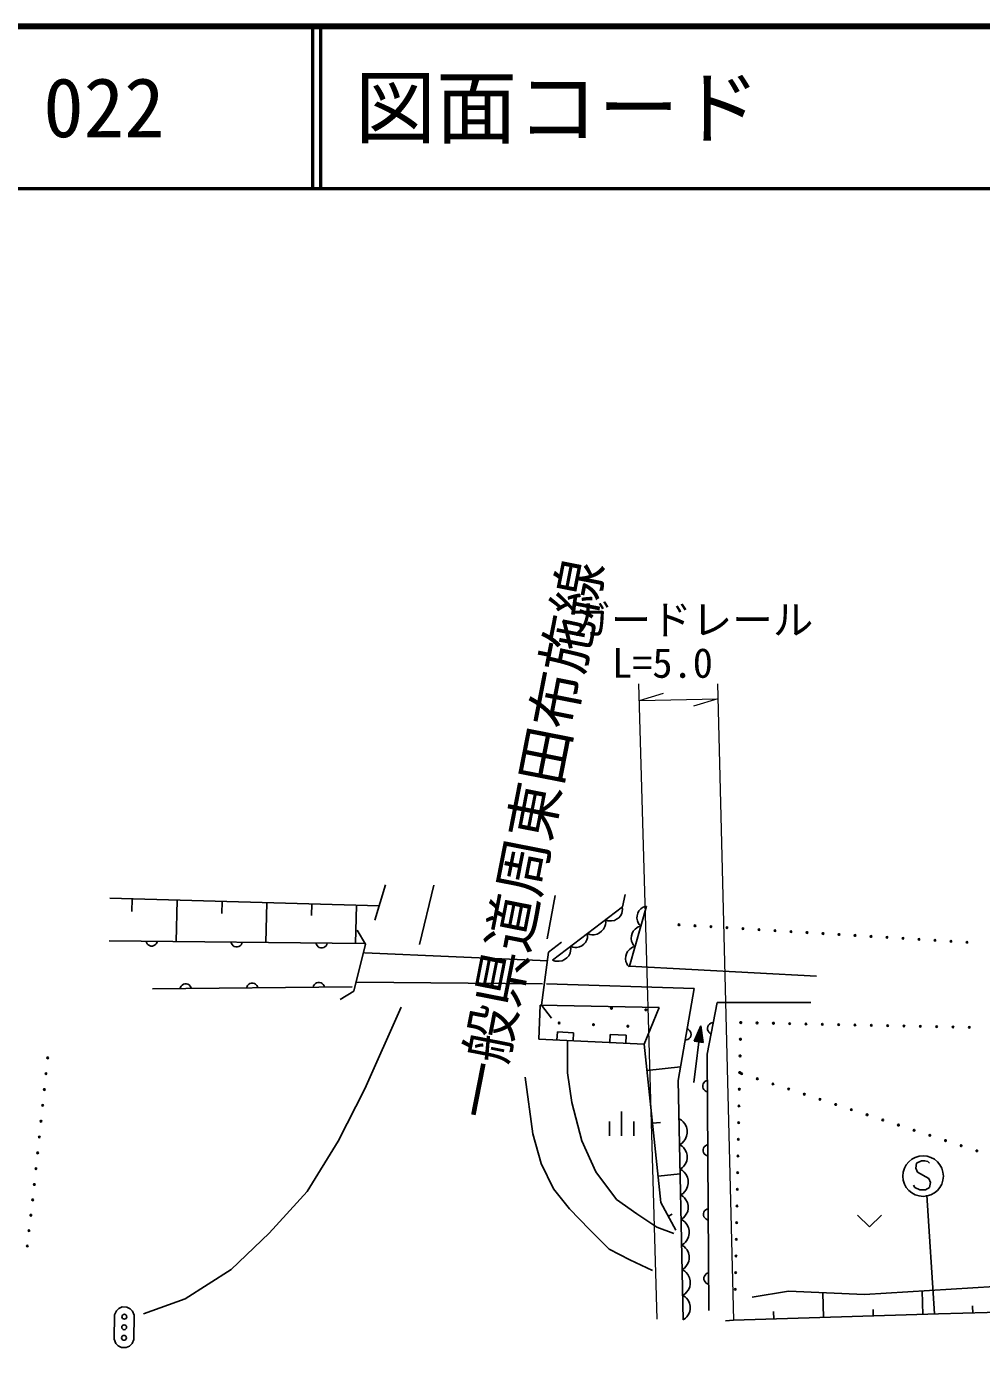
# Model space of a CAD drawing. Units: millimetres, scale not verified. Extents: x 40000 to 680000, y 20000 to 380000.
# Drawn here: x 100100 to 159048, y 298513 to 380000 of the extents above; entities that cross this region are included whole.
import ezdxf
from ezdxf.enums import TextEntityAlignment as Align

# ---------------------------------------------------------------- set-up
doc = ezdxf.new("R2010")
doc.units = ezdxf.units.MM
doc.header["$LTSCALE"] = 1000
for name, color, linetype, lineweight in [('M-BGD', 7, 'Continuous', 25), ('M-BGD-EXST', 7, 'Continuous', 25), ('M-BMK-HTXT', 7, 'Continuous', 13), ('M-STR-HTXT', 7, 'Continuous', 13), ('M-TTL', 2, 'Continuous', 140), ('M-TTL-LINE', 7, 'Continuous', 50)]:
    doc.layers.add(name, color=color, linetype=linetype, lineweight=lineweight)
doc.layers.add('M-TTL-TXT', color=7, linetype='Continuous')
doc.styles.add('ＭＳ ゴシック', font='')
doc.styles.get('ＭＳ ゴシック').set_extended_font_data('MS Gothic')

msp = doc.modelspace()

# ---------------------------------------------------------------- linework, layer by layer
at = {"layer": 'M-BGD'}
for p, q in [((121597, 324870), (122253, 327055)), ((124366, 323372), (125240, 327033)), ((105253, 326225), (121864, 325760)), ((106637, 326186), (106615, 325407)), ((109406, 326109), (109334, 323557)), ((112174, 326031), (112153, 325280)), ((114943, 325954), (114874, 323496)), ((132735, 326403), (132243, 323726)), ((137050, 326458), (136886, 325693)), ((117711, 325877), (117691, 325153)), ((120480, 325799), (120414, 323434)), ((136886, 325693), (132571, 322415)), ((136651, 325025), (136760, 325140)), ((136760, 325140), (136837, 325296)), ((136837, 325296), (136873, 325421)), ((136887, 325530), (136871, 325681)), ((136873, 325421), (136887, 325530)), ((137315, 322032), (138363, 325747)), ((137790, 325152), (137773, 324995)), ((137833, 325303), (137790, 325152)), ((137900, 325446), (137833, 325303)), ((138017, 325575), (137900, 325446)), ((138121, 325653), (138017, 325575)), ((138217, 325707), (138121, 325653)), ((138363, 325747), (138217, 325707)), ((135716, 324312), (135799, 324480)), ((135799, 324480), (135837, 324615)), ((135854, 324733), (135836, 324895)), ((135836, 324895), (135976, 324839)), ((135837, 324615), (135854, 324733)), ((135976, 324839), (136086, 324824)), ((136086, 324824), (136216, 324824)), ((136216, 324824), (136387, 324857)), ((136387, 324857), (136527, 324930)), ((136527, 324930), (136651, 325025)), ((137664, 324324), (137547, 324195)), ((137768, 324402), (137664, 324324)), ((137864, 324456), (137768, 324402)), ((137773, 324995), (137806, 324824)), ((137806, 324824), (137852, 324703)), ((137852, 324703), (137906, 324606)), ((138010, 324496), (137864, 324456)), ((137906, 324606), (138010, 324496)), ((105209, 323603), (120942, 323428)), ((107481, 323578), (107508, 323493)), ((108152, 323486), (108181, 323570)), ((112725, 323519), (112752, 323435)), ((113396, 323428), (113425, 323512)), ((121021, 323397), (120503, 324252)), ((133123, 323512), (132329, 322905)), ((134501, 323392), (134610, 323507)), ((134610, 323507), (134687, 323663)), ((134687, 323663), (134722, 323788)), ((134737, 323897), (134721, 324048)), ((134721, 324048), (134872, 323987)), ((134722, 323788), (134737, 323897)), ((134872, 323987), (134990, 323971)), ((134990, 323971), (135130, 323972)), ((135130, 323972), (135315, 324007)), ((135315, 324007), (135465, 324086)), ((135465, 324086), (135599, 324188)), ((135599, 324188), (135716, 324312)), ((137437, 323901), (137420, 323744)), ((137420, 323744), (137452, 323573)), ((137479, 324052), (137437, 323901)), ((137452, 323573), (137499, 323452)), ((137547, 324195), (137479, 324052)), ((107508, 323493), (107549, 323423)), ((107549, 323423), (107619, 323352)), ((107619, 323352), (107688, 323309)), ((107688, 323309), (107772, 323280)), ((107772, 323280), (107884, 323279)), ((107884, 323279), (107968, 323306)), ((107968, 323306), (108039, 323347)), ((108039, 323347), (108109, 323417)), ((108109, 323417), (108152, 323486)), ((112752, 323435), (112794, 323365)), ((112794, 323365), (112863, 323294)), ((112863, 323294), (112932, 323251)), ((112932, 323251), (113016, 323222)), ((113016, 323222), (113128, 323221)), ((113128, 323221), (113212, 323248)), ((113212, 323248), (113283, 323289)), ((113283, 323289), (113354, 323358)), ((113354, 323358), (113396, 323428)), ((117970, 323461), (117997, 323377)), ((117997, 323377), (118038, 323306)), ((118038, 323306), (118107, 323236)), ((118107, 323236), (118177, 323193)), ((118177, 323193), (118260, 323164)), ((118260, 323164), (118372, 323163)), ((118372, 323163), (118457, 323190)), ((118457, 323190), (118527, 323231)), ((118527, 323231), (118598, 323300)), ((118598, 323300), (118641, 323370)), ((118641, 323370), (118670, 323453)), ((120311, 320501), (121021, 323397)), ((120966, 322850), (132274, 322359)), ((132329, 322905), (131892, 319627)), ((133566, 322679), (133649, 322847)), ((133649, 322847), (133687, 322982)), ((133703, 323100), (133686, 323262)), ((133686, 323262), (133826, 323205)), ((133687, 322982), (133703, 323100)), ((133826, 323205), (133936, 323191)), ((133936, 323191), (134066, 323191)), ((134066, 323191), (134237, 323224)), ((134237, 323224), (134377, 323297)), ((134377, 323297), (134501, 323392)), ((137126, 322800), (137084, 322650)), ((137194, 322943), (137126, 322800)), ((137311, 323072), (137194, 322943)), ((137414, 323151), (137311, 323072)), ((137511, 323205), (137414, 323151)), ((137499, 323452), (137553, 323355)), ((137657, 323245), (137511, 323205)), ((137553, 323355), (137657, 323245)), ((132571, 322415), (132722, 322354)), ((132722, 322354), (132840, 322338)), ((132840, 322338), (132980, 322339)), ((132980, 322339), (133165, 322374)), ((133165, 322374), (133315, 322453)), ((133315, 322453), (133449, 322555)), ((133449, 322555), (133566, 322679)), ((137084, 322650), (137066, 322493)), ((137066, 322493), (137099, 322322)), ((137099, 322322), (137146, 322200)), ((137146, 322200), (137200, 322104)), ((137200, 322104), (137304, 321994)), ((148852, 321421), (137315, 322032)), ((107875, 320631), (120199, 320762)), ((109606, 320734), (109579, 320649)), ((109647, 320804), (109606, 320734)), ((109716, 320875), (109647, 320804)), ((109786, 320918), (109716, 320875)), ((109870, 320946), (109786, 320918)), ((109982, 320948), (109870, 320946)), ((110066, 320921), (109982, 320948)), ((110136, 320879), (110066, 320921)), ((110207, 320810), (110136, 320879)), ((110250, 320740), (110207, 320810)), ((110279, 320657), (110250, 320740)), ((113714, 320777), (113687, 320693)), ((113755, 320848), (113714, 320777)), ((113824, 320918), (113755, 320848)), ((113894, 320961), (113824, 320918)), ((113978, 320990), (113894, 320961)), ((114090, 320991), (113978, 320990)), ((114174, 320964), (114090, 320991)), ((114244, 320923), (114174, 320964)), ((114315, 320854), (114244, 320923)), ((114358, 320784), (114315, 320854)), ((114387, 320700), (114358, 320784)), ((117822, 320821), (117795, 320737)), ((117863, 320891), (117822, 320821)), ((117933, 320962), (117863, 320891)), ((118002, 321005), (117933, 320962)), ((118086, 321034), (118002, 321005)), ((118198, 321035), (118086, 321034)), ((118282, 321008), (118198, 321035)), ((118352, 320967), (118282, 321008)), ((118423, 320897), (118352, 320967)), ((118466, 320828), (118423, 320897)), ((118495, 320744), (118466, 320828)), ((119456, 319983), (120311, 320501)), ((120475, 321048), (131947, 320938)), ((132188, 320940), (141311, 320667)), ((141311, 320667), (140328, 314986)), ((120986, 314474), (123226, 319500)), ((131802, 319629), (131714, 317531)), ((131802, 319629), (139144, 319498)), ((131892, 319627), (132499, 318833)), ((139144, 319498), (138226, 317225)), ((142122, 316613), (142734, 319804)), ((142734, 319804), (148502, 319804)), ((132866, 317978), (132843, 317478)), ((133865, 317931), (132866, 317978)), ((133842, 317431), (133865, 317931)), ((136122, 317825), (136099, 317325)), ((137121, 317778), (136122, 317825)), ((140957, 318129), (140879, 318171)), ((141019, 318076), (140957, 318129)), ((141076, 317995), (141019, 318076)), ((141105, 317919), (141076, 317995)), ((141100, 317721), (141119, 317831)), ((141119, 317831), (141105, 317919)), ((141718, 318366), (141281, 314870)), ((141316, 317408), (141718, 318366)), ((141400, 317438), (141683, 318088)), ((141485, 317468), (141663, 317929)), ((141663, 317929), (141723, 317438)), ((141683, 318088), (141797, 317388)), ((141718, 318366), (141872, 317339)), ((142150, 318319), (142128, 318209)), ((142128, 318209), (142140, 318121)), ((142140, 318121), (142168, 318044)), ((142193, 318396), (142150, 318319)), ((142168, 318044), (142224, 317962)), ((142247, 318457), (142193, 318396)), ((142224, 317962), (142285, 317908)), ((142329, 318512), (142247, 318457)), ((142285, 317908), (142362, 317865)), ((142406, 318540), (142329, 318512)), ((142494, 318552), (142406, 318540)), ((138226, 317225), (131714, 317531)), ((133502, 317447), (133494, 315461)), ((137098, 317278), (137121, 317778)), ((138226, 317225), (139263, 307464)), ((140760, 317481), (140847, 317495)), ((140847, 317495), (140924, 317524)), ((140924, 317524), (141004, 317581)), ((141004, 317581), (141058, 317643)), ((141058, 317643), (141100, 317721)), ((141872, 317339), (141316, 317408)), ((141797, 317388), (141400, 317438)), ((141723, 317438), (141485, 317468)), ((141569, 317498), (141634, 317691)), ((141649, 317488), (141569, 317498)), ((141634, 317691), (141649, 317488)), ((142217, 300797), (142122, 316613)), ((133494, 315461), (133757, 313626)), ((138399, 315598), (140472, 315819)), ((130872, 315199), (131353, 311703)), ((140328, 314986), (140626, 300226)), ((141867, 314775), (141839, 314691)), ((141839, 314691), (141840, 314579)), ((141840, 314579), (141869, 314495)), ((141908, 314845), (141867, 314775)), ((141978, 314915), (141908, 314845)), ((142048, 314958), (141978, 314915)), ((142132, 314986), (142048, 314958)), ((119348, 311251), (120986, 314474)), ((141869, 314495), (141911, 314425)), ((141911, 314425), (141981, 314355)), ((141981, 314355), (142052, 314314)), ((142052, 314314), (142136, 314286)), ((133757, 313626), (134369, 311266)), ((136828, 313066), (136828, 311566)), ((136078, 312466), (136078, 311566)), ((137578, 312466), (137578, 311566)), ((138745, 312345), (139235, 312397)), ((140537, 312531), (140376, 312624)), ((140635, 312437), (140537, 312531)), ((140734, 312311), (140635, 312437)), ((140834, 312121), (140734, 312311)), ((140870, 311930), (140834, 312121)), ((131353, 311703), (131878, 309867)), ((140660, 311221), (140753, 311351)), ((140753, 311351), (140845, 311545)), ((140845, 311545), (140873, 311738)), ((140873, 311738), (140870, 311930)), ((117436, 308137), (119348, 311251)), ((134369, 311266), (135243, 309343)), ((140408, 311024), (140566, 311123)), ((140560, 310937), (140408, 311024)), ((140651, 310849), (140560, 310937)), ((140566, 311123), (140660, 311221)), ((140744, 310731), (140651, 310849)), ((140837, 310553), (140744, 310731)), ((140871, 310373), (140837, 310553)), ((141891, 310821), (141863, 310737)), ((141863, 310737), (141864, 310625)), ((141864, 310625), (141892, 310541)), ((141932, 310891), (141891, 310821)), ((141892, 310541), (141935, 310471)), ((142002, 310961), (141932, 310891)), ((141935, 310471), (142005, 310401)), ((142072, 311004), (142002, 310961)), ((142155, 311032), (142072, 311004)), ((131878, 309867), (132620, 308294)), ((140586, 309617), (140674, 309709)), ((140674, 309709), (140762, 309831)), ((140762, 309831), (140848, 310013)), ((140848, 310013), (140875, 310193)), ((140875, 310193), (140871, 310373)), ((142005, 310401), (142075, 310360)), ((142075, 310360), (142160, 310332)), ((135243, 309343), (136510, 307639)), ((139090, 309091), (140444, 309235)), ((140438, 309524), (140586, 309617)), ((140600, 309432), (140438, 309524)), ((140698, 309338), (140600, 309432)), ((140796, 309212), (140698, 309338)), ((140896, 309021), (140796, 309212)), ((140932, 308830), (140896, 309021)), ((115087, 305570), (117436, 308137)), ((132620, 308294), (133626, 307070)), ((140470, 307925), (140628, 308024)), ((140628, 308024), (140722, 308122)), ((140722, 308122), (140816, 308252)), ((140816, 308252), (140908, 308446)), ((140908, 308446), (140936, 308638)), ((140936, 308638), (140932, 308830)), ((136510, 307639), (137777, 306765)), ((139263, 307464), (140181, 305759)), ((140622, 307838), (140470, 307925)), ((140714, 307750), (140622, 307838)), ((140806, 307631), (140714, 307750)), ((140900, 307453), (140806, 307631)), ((140934, 307274), (140900, 307453)), ((140937, 307094), (140934, 307274)), ((133626, 307070), (134849, 305803)), ((137777, 306765), (139001, 305934)), ((139722, 306612), (139952, 306735)), ((140501, 306425), (140649, 306518)), ((140662, 306332), (140501, 306425)), ((140649, 306518), (140737, 306610)), ((140737, 306610), (140824, 306732)), ((140824, 306732), (140911, 306913)), ((140911, 306913), (140937, 307094)), ((141915, 306867), (141887, 306783)), ((141887, 306783), (141888, 306671)), ((141888, 306671), (141916, 306587)), ((141956, 306937), (141915, 306867)), ((141916, 306587), (141959, 306517)), ((142026, 307007), (141956, 306937)), ((141959, 306517), (142029, 306447)), ((142095, 307050), (142026, 307007)), ((142029, 306447), (142099, 306406)), ((142179, 307078), (142095, 307050)), ((142099, 306406), (142183, 306378)), ((151380, 306674), (152130, 305954)), ((152130, 305954), (152880, 306674)), ((134849, 305803), (136073, 304579)), ((139001, 305934), (140050, 305541)), ((140760, 306238), (140662, 306332)), ((140859, 306112), (140760, 306238)), ((140959, 305922), (140859, 306112)), ((140995, 305731), (140959, 305922)), ((140999, 305539), (140995, 305731)), ((112738, 303330), (115087, 305570)), ((140533, 304825), (140691, 304925)), ((140685, 304738), (140533, 304825)), ((140691, 304925), (140785, 305022)), ((140785, 305022), (140878, 305152)), ((140878, 305152), (140970, 305346)), ((140970, 305346), (140999, 305539)), ((136073, 304579), (137340, 303924)), ((140776, 304650), (140685, 304738)), ((140869, 304532), (140776, 304650)), ((140962, 304354), (140869, 304532)), ((140996, 304175), (140962, 304354)), ((140973, 303814), (141000, 303995)), ((141000, 303995), (140996, 304175)), ((109897, 301527), (112738, 303330)), ((137340, 303924), (138739, 303268)), ((140563, 303326), (140711, 303419)), ((140725, 303233), (140563, 303326)), ((140711, 303419), (140799, 303510)), ((140823, 303139), (140725, 303233)), ((140799, 303510), (140887, 303632)), ((140921, 303013), (140823, 303139)), ((140887, 303632), (140973, 303814)), ((141021, 302823), (140921, 303013)), ((141057, 302631), (141021, 302823)), ((141033, 302247), (141061, 302439)), ((141061, 302439), (141057, 302631)), ((141938, 302913), (141911, 302829)), ((141911, 302829), (141912, 302717)), ((141912, 302717), (141940, 302633)), ((141980, 302983), (141938, 302913)), ((141940, 302633), (141982, 302563)), ((142050, 303054), (141980, 302983)), ((141982, 302563), (142053, 302494)), ((142119, 303096), (142050, 303054)), ((142053, 302494), (142123, 302452)), ((142203, 303124), (142119, 303096)), ((142123, 302452), (142207, 302424)), ((107329, 300599), (109897, 301527)), ((140595, 301726), (140753, 301825)), ((140747, 301639), (140595, 301726)), ((140839, 301551), (140747, 301639)), ((140753, 301825), (140847, 301923)), ((140931, 301433), (140839, 301551)), ((140847, 301923), (140941, 302053)), ((140941, 302053), (141033, 302247)), ((147126, 301997), (144886, 301615)), ((151824, 301779), (147126, 301997)), ((149295, 300358), (149251, 301899)), ((159839, 302285), (151824, 301779)), ((155432, 300533), (155390, 302004)), ((105547, 300525), (105651, 300773)), ((105651, 300773), (105803, 300921)), ((105803, 300921), (106005, 301017)), ((106005, 301017), (106305, 301012)), ((106305, 301012), (106503, 300909)), ((106503, 300909), (106650, 300757)), ((106650, 300757), (106746, 300505)), ((141025, 301255), (140931, 301433)), ((140949, 300533), (141036, 300715)), ((141059, 301075), (141025, 301255)), ((141036, 300715), (141062, 300895)), ((141062, 300895), (141059, 301075)), ((146226, 300270), (146213, 300740)), ((152364, 300445), (152352, 300855)), ((156397, 300598), (166173, 300839)), ((158501, 300620), (158488, 301094)), ((105522, 299025), (105547, 300525)), ((106746, 300505), (106722, 299005)), ((140626, 300226), (140774, 300319)), ((140774, 300319), (140862, 300411)), ((140862, 300411), (140949, 300533)), ((143243, 300161), (143747, 300197)), ((143747, 300197), (156397, 300598)), ((105618, 298773), (105522, 299025)), ((105765, 298621), (105618, 298773)), ((105964, 298518), (105765, 298621)), ((106264, 298513), (105964, 298518)), ((106465, 298609), (106264, 298513)), ((106618, 298757), (106465, 298609)), ((106722, 299005), (106618, 298757))]:
    msp.add_line(p, q, dxfattribs=at)
for centre, radius in [((140376, 324590), 50), ((141363, 324530), 50), ((142350, 324470), 50), ((143337, 324410), 50), ((144324, 324350), 50), ((145311, 324291), 50), ((146298, 324231), 50), ((147285, 324171), 50), ((148272, 324111), 50), ((149259, 324051), 50), ((150246, 323992), 50), ((151233, 323932), 50), ((152220, 323872), 50), ((153207, 323812), 50), ((154194, 323752), 50), ((155181, 323693), 50), ((156168, 323633), 50), ((157155, 323573), 50), ((158142, 323513), 50), ((136207, 319444), 50), ((138326, 319344), 50), ((132978, 318534), 50), ((135097, 318434), 50), ((137216, 318335), 50), ((144188, 318561), 50), ((145195, 318539), 50), ((146202, 318518), 50), ((147209, 318497), 50), ((148216, 318475), 50), ((149224, 318454), 50), ((150231, 318433), 50), ((151238, 318411), 50), ((152245, 318390), 50), ((153252, 318369), 50), ((154260, 318347), 50), ((155267, 318326), 50), ((156274, 318305), 50), ((157281, 318283), 50), ((158288, 318262), 50), ((144166, 317532), 50), ((101411, 316382), 50), ((144145, 316504), 50), ((101309, 315405), 50), ((144124, 315475), 50), ((144243, 315410), 50), ((145210, 315093), 50), ((146178, 314775), 50), ((101206, 314429), 50), ((144102, 314447), 50), ((147145, 314458), 50), ((148113, 314140), 50), ((149080, 313823), 50), ((101104, 313452), 50), ((144081, 313418), 50), ((150048, 313505), 50), ((151015, 313188), 50), ((151983, 312870), 50), ((101002, 312476), 50), ((144059, 312389), 50), ((152950, 312553), 50), ((153918, 312235), 50), ((100899, 311499), 50), ((144038, 311361), 50), ((154885, 311918), 50), ((155853, 311600), 50), ((156820, 311283), 50), ((100797, 310523), 50), ((157788, 310965), 50), ((158755, 310648), 50), ((144017, 310332), 50), ((100694, 309546), 50), ((143995, 309304), 50), ((100592, 308570), 50), ((143974, 308275), 50), ((100483, 307623), 50), ((143953, 307247), 50), ((100373, 306676), 50), ((100264, 305729), 50), ((143931, 306218), 50), ((100155, 304782), 50), ((143910, 305190), 50), ((143889, 304161), 50), ((143867, 303133), 50), ((143846, 302104), 50), ((106134, 299765), 150), ((106145, 300415), 150), ((106124, 299115), 150)]:
    msp.add_circle(centre, radius, dxfattribs=at)
at = {"layer": 'M-BGD-EXST'}
for p, q in [((155038, 309888), (154988, 309588)), ((155338, 310038), (155038, 309888)), ((155538, 310038), (155338, 310038)), ((155738, 309988), (155538, 310038)), ((155838, 309888), (155738, 309988)), ((154988, 309588), (155088, 309338)), ((155088, 309338), (155788, 308938)), ((155788, 308938), (155888, 308688)), ((154938, 308388), (154838, 308538)), ((155238, 308238), (154938, 308388)), ((155588, 308238), (155238, 308238)), ((155838, 308388), (155588, 308238)), ((155888, 308688), (155838, 308388)), ((155667, 307919), (156150, 300590))]:
    msp.add_line(p, q, dxfattribs=at)
msp.add_circle((155438, 309088), 1250, dxfattribs=at)
at = {"layer": 'M-STR-HTXT'}
for p, q in [((139017, 300261), (137898, 339456)), ((142746, 339456), (143747, 300197)), ((137927, 338434), (139419, 338883)), ((137927, 338434), (142770, 338527)), ((142770, 338527), (141278, 338078))]:
    msp.add_line(p, q, dxfattribs=at)
at = {"layer": 'M-TTL'}
msp.add_line((680000, 380000), (40000, 380000), dxfattribs=at)
at = {"layer": 'M-TTL-LINE'}
for p, q in [((117750, 380000), (117750, 370000)), ((118250, 380000), (118250, 370000)), ((40000, 370000), (680000, 370000))]:
    msp.add_line(p, q, dxfattribs=at)

# ---------------------------------------------------------------- texts
at = {"layer": 'M-BMK-HTXT', "style": 'ＭＳ ゴシック'}
msp.add_text('一般県道周東田布施線', height=2566, rotation=78.9, dxfattribs=at).set_placement((129749, 312309), align=Align.BOTTOM_LEFT)
at = {"layer": 'M-STR-HTXT', "style": 'ＭＳ ゴシック'}
for s, p in [('ガードレール', (133661, 341937)), ('L=5.0', (136235, 339274))]:
    msp.add_text(s, height=1833, dxfattribs=at).set_placement(p, align=Align.BOTTOM_LEFT)
at = {"layer": 'M-TTL-TXT', "style": 'ＭＳ ゴシック'}
for s, p in [('022', (101142, 375000)), ('図面コード', (120380, 375000))]:
    msp.add_text(s, height=3666, dxfattribs=at).set_placement(p, align=Align.MIDDLE_LEFT)

doc.saveas('drawing.dxf')
